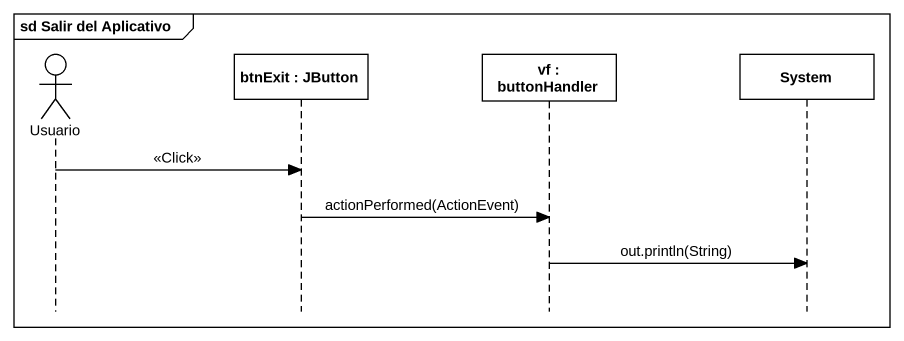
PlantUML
@startuml
mainframe sd Salir del Aplicativo
hide footbox
actor Usuario
participant "btnExit : JButton" as btnExit
participant "vf : buttonHandler" as vf
participant System

Usuario -> btnExit : <<Click>>
btnExit -> vf : actionPerformed(ActionEvent)
vf -> System : out.println(String)
@enduml
